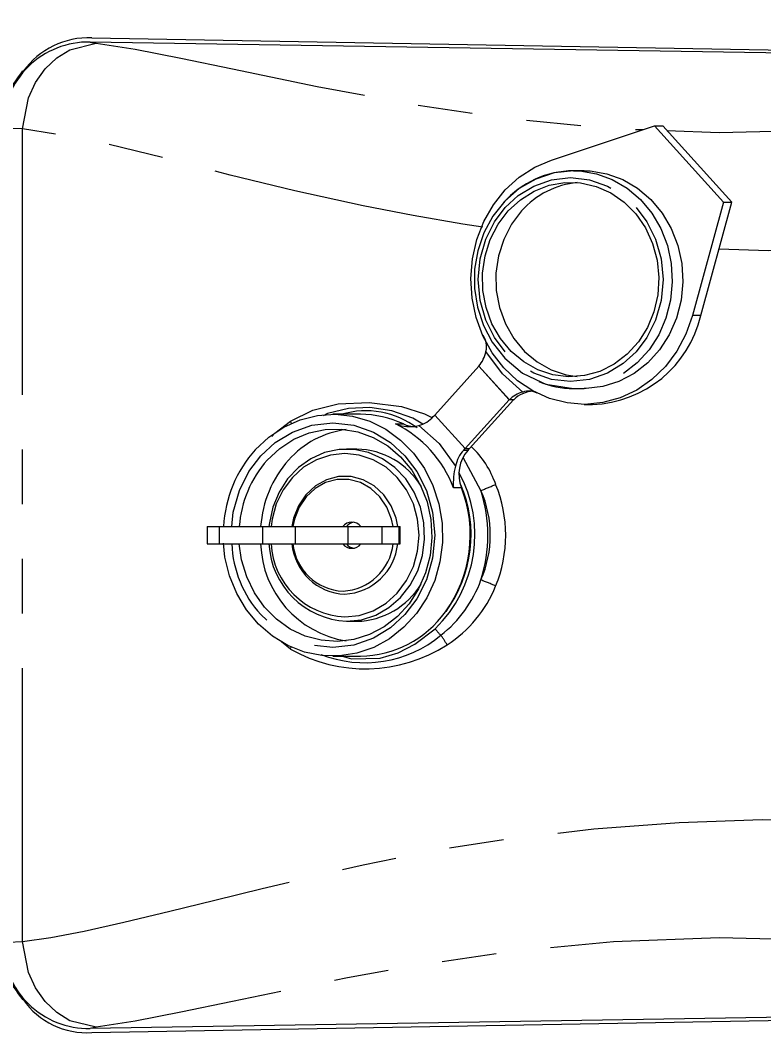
# Model space of a CAD drawing. Header units: millimetres. Extents: x 2 to 603, y 5 to 415.
# Drawn here: x 141.38 to 158.65, y 192.05 to 215.58 of the extents above; entities that cross this region are included whole.
import ezdxf

# ---------------------------------------------------------------- set-up
doc = ezdxf.new("R2010")
doc.units = ezdxf.units.MM
doc.linetypes.add('SLD-Durchgehend', pattern=[0])
doc.linetypes.add('SLD-Phantom', pattern=[12.7, 6.35, -1.27, 1.27, -1.27, 1.27, -1.27])
doc.styles.add('SLDTEXTSTYLE0', font='GOTHIC.TTF', dxfattribs={"width": 0.913})
doc.dimstyles.new('SLDDIMSTYLE2', dxfattribs={"dimtxt": 5, "dimasz": 3.302, "dimexe": 0, "dimexo": 0.0625, "dimgap": 1.25, "dimtad": 1, "dimdec": 0, "dimlfac": 5, "dimrnd": 1e-09, "dimzin": 12, "dimdsep": 46, "dimtxsty": 'SLDTEXTSTYLE0', "dimsah": 1, "dimcen": 0.09, "dimadec": 0, "dimazin": 3, "dimtfac": 1, "dimtdec": 0, "dimtofl": 0, "dimtmove": 0, "dimatfit": 3, "dimfxl": 0, "dimfrac": 2, "dimtolj": 1, "dimtzin": 12, "dimarcsym": 0})

# ---------------------------------------------------------------- blocks, each defined once
blk = doc.blocks.new('_D_4')
at = {"color": 7, "linetype": 'SLD-Durchgehend', "lineweight": 0}
for p, q in [((132.958, 204.614), (132.958, 227.268)), ((422.968, 204.614), (422.968, 227.268)), ((422.968, 226.268), (132.958, 226.268))]:
    blk.add_line(p, q, dxfattribs=at)
for points in [[(132.958, 226.268), (136.26, 225.76), (136.26, 226.776)], [(422.968, 226.268), (419.666, 226.776), (419.666, 225.76)]]:
    blk.add_solid(points, dxfattribs=at)
at = {"color": 7, "linetype": 'SLD-Durchgehend', "lineweight": 0, "insert": (270.661, 232.654, -3.36), "char_height": 5, "attachment_point": 1, "style": 'SLDTEXTSTYLE0'}
blk.add_mtext('1450', dxfattribs=at)

msp = doc.modelspace()

# ---------------------------------------------------------------- linework, layer by layer
at = {"color": 7, "linetype": 'SLD-Durchgehend', "lineweight": 15}
for p, q in [((181.8713, 214.4538), (143.0098, 215.0755)), ((143.0476, 215.173), (190.7985, 214.3134)), ((153.7221, 212.3309), (156.1156, 213.1248)), ((156.1156, 213.1248), (157.7192, 211.357)), ((156.1156, 213.1248), (156.3092, 213.1248)), ((157.9128, 211.357), (156.3092, 213.1248)), ((154.2358, 212.0839), (153.9452, 212.0509)), ((154.48, 212.0839), (154.2358, 212.0839)), ((157.7192, 211.357), (156.9991, 208.7184)), ((157.1927, 208.7184), (157.9128, 211.357)), ((157.7192, 211.357), (157.9128, 211.357)), ((152.0389, 207.5387), (151.0126, 206.4073)), ((152.0381, 207.5395), (152.7453, 206.7599)), ((152.0389, 207.5387), (152.7445, 206.7608)), ((154.2358, 207.0239), (154.48, 207.0239)), ((152.7445, 206.7608), (151.7182, 205.6295)), ((152.8447, 206.7599), (151.8192, 205.6295)), ((152.8463, 206.7599), (152.7453, 206.7599)), ((154.48, 206.6539), (154.6736, 206.6539)), ((149.2856, 206.4242), (148.6458, 206.4242)), ((150.9793, 206.3706), (151.0126, 206.4073)), ((151.0126, 206.4073), (151.7182, 205.6295)), ((149.2014, 205.6142), (148.9657, 205.6142)), ((151.6849, 205.5927), (151.7182, 205.6295)), ((151.7182, 205.6295), (151.8192, 205.6295)), ((151.7859, 205.5927), (151.8192, 205.6295)), ((145.7274, 203.8142), (145.7274, 203.4142)), ((145.7274, 203.8142), (146.0074, 203.8142)), ((146.0074, 203.8142), (147.0134, 203.8142)), ((147.0134, 203.8142), (147.7666, 203.8142)), ((147.7666, 203.8142), (148.9923, 203.8142)), ((148.9923, 203.8142), (149.7837, 203.8142)), ((149.7837, 203.8142), (150.1747, 203.8142)), ((150.1747, 203.8142), (150.2118, 203.8142)), ((150.2118, 203.4142), (150.2118, 203.8142)), ((145.7274, 203.4142), (146.0074, 203.4142)), ((146.0074, 203.4142), (147.0134, 203.4142)), ((147.0134, 203.4142), (147.7666, 203.4142)), ((147.7666, 203.4142), (148.9923, 203.4142)), ((148.9923, 203.4142), (149.7837, 203.4142)), ((149.7837, 203.4142), (150.1747, 203.4142)), ((150.1747, 203.4142), (150.2118, 203.4142)), ((148.9657, 201.6142), (149.2014, 201.6142)), ((148.6458, 200.8042), (149.2856, 200.8042)), ((181.8713, 192.7747), (143.0098, 192.1529)), ((143.0476, 192.0555), (190.7985, 192.915))]:
    msp.add_line(p, q, dxfattribs=at)
at = {"color": 7, "linetype": 'SLD-Phantom', "lineweight": 0}
for p, q in [((141.4359, 194.1736), (141.4359, 213.055)), ((157.1927, 208.7184), (156.9991, 208.7184)), ((150.098, 206.2001), (150.2832, 206.2001)), ((151.6849, 205.5927), (151.7859, 205.5927)), ((151.6313, 204.714), (151.4461, 204.714)), ((146.0074, 203.8142), (146.0074, 203.4142)), ((147.0134, 203.8142), (147.0134, 203.4142)), ((147.7666, 203.8142), (147.7666, 203.4142)), ((148.9923, 203.8142), (148.9923, 203.4142)), ((149.7837, 203.8142), (149.7837, 203.4142)), ((150.1747, 203.8142), (150.1747, 203.4142)), ((147.6589, 200.9669), (147.456, 201.1342))]:
    msp.add_line(p, q, dxfattribs=at)
at = {"color": 7, "linetype": 'SLD-Phantom', "lineweight": 0, "flags": 128}
for points in [[(143.0098, 215.0755), (143.0396, 215.0672), (143.1457, 215.05)], [(141.4359, 213.055), (141.5766, 213.7799), (141.7405, 214.1329), (141.9635, 214.4493), (142.2337, 214.7085), (142.5336, 214.8966), (143.1457, 215.05)], [(143.1457, 215.05), (144.0558, 214.9057), (145.1121, 214.7012), (146.3144, 214.4504), (148.2847, 214.0405), (150.4533, 213.6355), (152.759, 213.2945), (155.1626, 213.0651), (155.8576, 213.0392)], [(141.4359, 213.055), (141.1062, 213.0693), (140.9789, 213.0814)], [(152.1272, 210.7728), (151.6681, 210.8412), (150.5072, 211.0422), (149.3513, 211.2714), (147.7645, 211.6202), (146.2632, 211.9794), (144.8607, 212.3491), (143.0085, 212.801), (141.4359, 213.055)], [(156.4053, 213.0188), (157.6204, 212.9736), (160.0444, 213.0333)], [(154.2358, 212.0839), (154.3819, 212.0788), (154.7669, 212.0152), (155.1366, 211.8809), (155.4803, 211.6796), (155.7883, 211.4172), (156.0516, 211.1012), (156.2627, 210.7406), (156.4155, 210.3459), (156.5056, 209.9285), (156.5303, 209.5002), (156.4891, 209.0735), (156.383, 208.6606), (156.2152, 208.2734), (155.9904, 207.9231), (155.7152, 207.6197), (155.3974, 207.3719), (155.0462, 207.1869), (154.6716, 207.0699), (154.2846, 207.0245), (154.2358, 207.0239)], [(152.6483, 207.8781), (152.3971, 208.211), (152.1955, 208.6126), (152.0643, 209.0683), (152.0186, 209.5539), (152.0643, 210.0395), (152.1955, 210.4952), (152.3971, 210.8968), (152.6483, 211.2297), (152.9503, 211.5067), (153.3146, 211.729), (153.728, 211.8736), (154.1685, 211.9239), (154.609, 211.8736), (155.0224, 211.729), (155.3867, 211.5067), (155.6887, 211.2297)], [(155.6887, 211.2297), (155.9399, 210.8968), (156.1415, 210.4952), (156.2727, 210.0395), (156.3184, 209.5539), (156.2727, 209.0683), (156.1415, 208.6126), (155.9399, 208.211), (155.6887, 207.8781), (155.3867, 207.6011), (155.0224, 207.3789), (154.609, 207.2342), (154.1685, 207.1839), (153.728, 207.2342), (153.3146, 207.3789), (152.9503, 207.6011), (152.6483, 207.8781)], [(160.4657, 210.2502), (158.7618, 210.2242), (157.6128, 210.258)], [(153.0591, 206.9412), (152.5841, 207.3619), (152.2025, 207.8855)], [(147.6589, 206.2615), (148.1839, 206.5168), (148.7703, 206.6643), (149.489, 206.7014), (150.2393, 206.6067), (150.7761, 206.4357), (150.9468, 206.3468)], [(150.7341, 206.1931), (150.5062, 206.3313), (150.0131, 206.5059), (149.5035, 206.5856), (149.0064, 206.5611), (148.5229, 206.4429), (148.4226, 206.3904)], [(146.2971, 203.8142), (146.3285, 204.149), (146.473, 204.6508), (146.695, 205.0931), (146.9717, 205.4598), (147.3043, 205.7648), (147.7055, 206.0095), (148.1607, 206.1688), (148.6458, 206.2242), (149.131, 206.1688), (149.5862, 206.0095), (149.9874, 205.7648), (150.32, 205.4598)], [(147.2267, 205.9075), (147.297, 205.985), (147.6589, 206.2615)], [(147.6589, 206.2615), (147.6718, 206.2314), (147.6787, 206.2141)], [(150.6414, 206.1599), (151.1153, 205.7426), (151.4938, 205.2203)], [(150.32, 205.4598), (150.5966, 205.0931), (150.8187, 204.6508), (150.9632, 204.149), (151.0134, 203.6142), (150.9632, 203.0794), (150.8187, 202.5776), (150.5966, 202.1353), (150.32, 201.7687), (149.9874, 201.4636), (149.5862, 201.2189), (149.131, 201.0596), (148.6458, 201.0042), (148.1607, 201.0596), (147.7055, 201.2189), (147.3043, 201.4636), (146.9717, 201.7687)], [(152.0845, 204.6546), (151.6765, 205.4071), (151.6741, 205.4096)], [(148.8646, 200.8042), (149.079, 200.7418), (149.7467, 200.7533), (150.1587, 200.8813), (150.5472, 201.0813), (151.0194, 201.4402)], [(147.6589, 200.9669), (147.6718, 200.9971), (147.6787, 201.0143)], [(141.4359, 194.1735), (142.091, 194.2663), (142.8714, 194.4149), (143.7905, 194.6192), (144.8607, 194.8793), (145.9029, 195.1367), (147.0024, 195.4022), (148.1538, 195.6756), (149.3513, 195.957), (150.9365, 196.2811), (152.7236, 196.558), (154.7088, 196.7878), (156.689, 196.941), (158.6144, 197.0045), (160.4657, 196.9782)], [(140.9789, 194.147), (141.1063, 194.1591), (141.4359, 194.1735)], [(143.1457, 192.1784), (142.5336, 192.3318), (142.2337, 192.5199), (141.9635, 192.7791), (141.7405, 193.0955), (141.5766, 193.4485), (141.4359, 194.1735)], [(160.0444, 194.1951), (157.6209, 194.2548), (155.1626, 194.1633), (152.7599, 193.9341), (150.4533, 193.5929), (148.9863, 193.3259), (147.6067, 193.0496), (146.3144, 192.7781), (145.1123, 192.5273), (144.0561, 192.3227), (143.1457, 192.1784)], [(143.1457, 192.1784), (143.0396, 192.1612), (143.0098, 192.1529)]]:
    msp.add_lwpolyline(points, dxfattribs=at)
at = {"color": 7, "linetype": 'SLD-Durchgehend', "lineweight": 15, "flags": 128}
for points in [[(156.9991, 208.7184), (156.8475, 208.2899), (156.6365, 207.8931), (156.3712, 207.5382), (156.0583, 207.2339), (155.7057, 206.988), (155.3223, 206.8066), (154.9177, 206.6943), (154.5021, 206.654), (154.086, 206.6866), (153.6797, 206.7913), (153.2936, 206.9656), (152.9373, 207.2049), (152.6198, 207.5033), (152.3491, 207.8533), (152.132, 208.2461), (151.974, 208.6717), (151.879, 209.1196), (151.8494, 209.5783), (151.886, 210.0365), (151.9878, 210.4825), (152.1524, 210.9052), (152.3754, 211.2939), (152.6514, 211.6388), (152.9734, 211.9313), (153.3333, 212.1639), (153.7221, 212.3309)], [(153.9452, 212.0509), (153.7829, 212.0325), (153.3585, 211.8889), (152.9742, 211.6674), (152.6397, 211.3777), (152.3638, 211.0313), (152.153, 210.6425), (152.0107, 210.2257), (151.938, 209.7929), (151.9351, 209.3506), (152.0034, 208.9118), (152.1422, 208.4904), (152.3485, 208.0999), (152.6427, 207.7255), (153.054, 207.3822), (153.4947, 207.1711)], [(154.48, 212.0839), (154.626, 212.0788), (155.011, 212.0152), (155.3807, 211.8809), (155.7245, 211.6796), (156.0324, 211.4172), (156.2957, 211.1012), (156.5068, 210.7406), (156.6596, 210.3459), (156.7497, 209.9285), (156.7744, 209.5002), (156.7332, 209.0735), (156.6271, 208.6606), (156.4593, 208.2734), (156.2345, 207.9231), (155.9593, 207.6197), (155.6415, 207.3719), (155.2903, 207.1869), (154.9157, 207.0699), (154.5287, 207.0245), (154.48, 207.0239)], [(152.7189, 211.152), (153.001, 211.4116), (153.3207, 211.6116), (153.6676, 211.7454), (154.0306, 211.8088), (154.398, 211.7997), (154.7581, 211.7184), (155.0992, 211.5676), (155.4104, 211.352), (155.6817, 211.0787), (155.9044, 210.7563), (156.0712, 210.3953), (156.1769, 210.0072), (156.2181, 209.6046), (156.1933, 209.2004), (156.1035, 208.8075), (155.9515, 208.4386), (155.7422, 208.1055), (155.4823, 207.819), (155.1802, 207.5883), (154.8456, 207.4207), (154.4892, 207.3217), (154.1225, 207.2945), (153.7573, 207.3398), (153.4053, 207.4564), (153.0778, 207.6403), (152.7854, 207.8858), (152.5374, 208.1848), (152.3419, 208.5279), (152.205, 208.9039), (152.1313, 209.3009), (152.1231, 209.7059), (152.1806, 210.1061), (152.302, 210.4885), (152.4833, 210.8409), (152.7189, 211.152)], [(153.0303, 211.152), (152.7948, 210.8409), (152.6134, 210.4885), (152.492, 210.1061), (152.4345, 209.7059), (152.4428, 209.3009), (152.5165, 208.9039), (152.6533, 208.5279), (152.8489, 208.1848), (153.0968, 207.8858), (153.3893, 207.6403), (153.7167, 207.4564), (154.0687, 207.3398), (154.3242, 207.3004)], [(153.4947, 207.1711), (153.5898, 207.1255), (154.2359, 207.0239)], [(146.8434, 205.6012), (147.1559, 205.8942), (147.507, 206.1281), (147.8875, 206.297), (148.2877, 206.3963), (148.6972, 206.4236), (149.1053, 206.3782), (149.5015, 206.2611), (149.8756, 206.0755), (150.2179, 205.8262), (150.5194, 205.5196), (150.7724, 205.1636), (150.9703, 204.7675), (151.108, 204.3415), (151.1819, 203.8967), (151.1902, 203.4445), (151.1325, 202.9968), (151.0105, 202.5651), (150.8272, 202.1605), (150.5874, 201.7936), (150.2974, 201.4738), (149.9645, 201.2095), (149.5975, 201.0074), (149.2059, 200.8729), (148.7997, 200.8093), (148.3896, 200.8184), (147.9861, 200.9), (147.5997, 201.0518), (147.2404, 201.2699), (146.9175, 201.5488), (146.6393, 201.8812), (146.4131, 202.2585), (146.2448, 202.6709), (146.1386, 203.1077), (146.1023, 203.4303)], [(147.1204, 205.3608), (147.411, 205.6308), (147.7387, 205.8428), (148.0943, 205.9908), (148.4674, 206.0703), (148.8474, 206.0792), (149.2232, 206.0172), (149.5841, 205.886), (149.9197, 205.6895), (150.2204, 205.4333), (150.4775, 205.1248), (150.6836, 204.7728), (150.8327, 204.3874), (150.9206, 203.9799), (150.9448, 203.5618), (150.9046, 203.1452), (150.801, 202.7421), (150.6372, 202.3641), (150.4177, 202.0221), (150.149, 201.7258), (149.8388, 201.4839), (149.4959, 201.3033), (149.1302, 201.1891), (148.7523, 201.1448), (148.3731, 201.1714), (148.0034, 201.2684), (147.6538, 201.4328), (147.3345, 201.66), (147.0546, 201.9434), (146.8222, 202.2748), (146.644, 202.6448), (146.525, 203.0427), (146.4716, 203.4142)], [(148.9657, 201.6142), (149.3091, 201.6504), (149.64, 201.7575), (149.9466, 201.9317), (150.2177, 202.1667), (150.4435, 202.4541), (150.616, 202.7834), (150.7288, 203.1427), (150.7779, 203.519), (150.7615, 203.8988), (150.6802, 204.2683), (150.5369, 204.6142), (150.3368, 204.9239), (150.0872, 205.1863), (149.797, 205.3919), (149.4768, 205.5332), (149.1382, 205.6052), (148.7933, 205.6052), (148.4546, 205.5332), (148.1344, 205.3919), (147.8442, 205.1863), (147.5946, 204.9239), (147.3945, 204.6142), (147.2513, 204.2683), (147.17, 203.8988), (147.1606, 203.8142)], [(148.9236, 201.7142), (149.2599, 201.7507), (149.5832, 201.8588), (149.8812, 202.0344), (150.1423, 202.2707), (150.3567, 202.5586), (150.5159, 202.8871), (150.614, 203.2435), (150.6471, 203.6142), (150.614, 203.9849), (150.5159, 204.3413), (150.3567, 204.6698), (150.1423, 204.9577), (149.8812, 205.194), (149.5832, 205.3696), (149.2599, 205.4777), (148.9236, 205.5142), (148.5874, 205.4777), (148.2641, 205.3696), (147.9661, 205.194), (147.7049, 204.9577), (147.4906, 204.6698), (147.3313, 204.3413), (147.2332, 203.9849), (147.2097, 203.8142)], [(150.1531, 203.8142), (150.1142, 204.0071), (149.9999, 204.2992), (149.8276, 204.5544), (149.6065, 204.7588), (149.3487, 204.9016), (149.0679, 204.975), (148.7793, 204.975), (148.4986, 204.9016), (148.2407, 204.7588), (148.0197, 204.5544), (147.8474, 204.2992), (147.7331, 204.0071), (147.6942, 203.8142)], [(150.0467, 203.8142), (150.0112, 203.9871), (149.9028, 204.2642), (149.7393, 204.5063), (149.5295, 204.7003), (149.2849, 204.8358), (149.0184, 204.9054), (148.7446, 204.9054), (148.4782, 204.8358), (148.2335, 204.7003), (148.0238, 204.5063), (147.8603, 204.2642), (147.7518, 203.9871), (147.7163, 203.8142)]]:
    msp.add_lwpolyline(points, dxfattribs=at)
at = {"color": 7, "linetype": 'SLD-Durchgehend', "lineweight": 15}
for centre, radius, start, end in [((142.9732, 213.0793), 1.9965, 88.94576, 179.92933), ((142.9766, 213.2986), 1.8757, 87.8304, 144.23466), ((144.6935, 211.9333), 4.0894, 142.73512, 162.42998), ((154.254, 209.8967), 2.1873, 90.47512, 138.61043), ((154.5067, 209.8423), 1.9736, 95.30467, 138.42332), ((154.5905, 209.3244), 2.6717, 271.78088, 346.89137), ((151.6919, 207.9947), 0.5222, 347.92471, 30.74466), ((151.3907, 208.0593), 0.8302, 321.2421, 347.91346), ((154.2395, 209.1384), 2.1145, 247.46414, 269.90014), ((153.2434, 206.2598), 0.7059, 105.13976, 134.88461), ((153.336, 206.2731), 0.6905, 93.08919, 135.17219), ((153.1955, 206.5632), 0.4019, 60.9208, 109.8443), ((149.283, 204.0807), 2.3435, 64.73648, 89.93709), ((150.4488, 206.8452), 0.7119, 285.69885, 318.17945), ((150.4348, 207.0605), 0.924, 248.62661, 282.92612), ((150.568, 206.8039), 0.6677, 244.74591, 269.92768), ((149.2352, 203.9226), 2.1649, 97.48796, 138.3692), ((149.0432, 203.6433), 2.9449, 138.33039, 176.67346), ((149.1707, 203.839), 1.7755, 30.94291, 89.00908), ((152.2984, 205.0428), 0.8239, 138.12638, 167.56166), ((152.4317, 205.0261), 0.8591, 138.73238, 201.30423), ((149.5613, 203.6356), 2.5992, 138.41638, 176.06051), ((153.0482, 204.8182), 1.6055, 165.49733, 183.72236), ((148.8547, 203.6177), 3.0006, 323.7863, 22.96913), ((149.087, 203.6573), 0.2617, 36.8341, 143.1659), ((149.1763, 203.6503), 0.27, 100.06398, 142.61796), ((149.3256, 203.4884), 2.3586, 181.80265, 260.91244), ((149.0537, 203.5075), 1.8954, 182.82262, 267.34052), ((149.0097, 203.5149), 1.8028, 183.20338, 267.26455), ((148.9768, 203.531), 1.2879, 185.20436, 267.63323), ((148.9317, 203.5345), 1.2213, 185.65116, 267.64665), ((149.087, 203.5711), 0.2617, 216.8341, 323.1659), ((148.8136, 203.5533), 1.241, 273.13801, 353.56417), ((148.8516, 203.5508), 1.3086, 273.15534, 354.007), ((149.1763, 203.5781), 0.27, 217.38204, 259.93602), ((149.1637, 203.4015), 1.7877, 271.20737, 328.84064), ((149.259, 203.2586), 2.4545, 270.62071, 324.54379), ((142.9725, 194.1485), 1.9959, 180.05144, 271.07348), ((144.481, 195.1947), 3.8584, 197.12863, 218.01836), ((142.9346, 193.8672), 1.8152, 215.10518, 273.56982)]:
    msp.add_arc(centre, radius, start, end, dxfattribs=at)
at = {"color": 7, "linetype": 'SLD-Phantom', "lineweight": 0}
for centre, radius, start, end in [((149.4121, 204.5191), 1.9861, 53.05436, 106.42255), ((148.9205, 203.7774), 2.6936, 20.34561, 64.07763), ((150.3362, 204.0707), 2.2134, 19.13388, 46.4637), ((149.0558, 203.6393), 2.5901, 138.34806, 176.12884), ((148.9152, 203.6203), 3.0299, 313.98646, 28.63406), ((148.8106, 203.6155), 3.027, 323.96458, 21.27693), ((150.1695, 209.7757), 5.4674, 290.50358, 294.39079), ((149.5532, 203.6142), 3.1076, 337.64404, 22.35596), ((149.719, 203.6142), 2.5843, 336.25934, 23.74066), ((148.8307, 203.6142), 3.4161, 342.26814, 17.73186), ((148.8839, 203.5137), 2.5887, 182.20273, 222.38349), ((149.3901, 203.5471), 2.8649, 308.02193, 340.13862), ((149.711, 203.525), 2.9279, 302.84724, 338.08384), ((150.1695, 197.4528), 5.4674, 65.60921, 69.49642), ((151.9871, 202.1771), 1.2163, 217.29009, 226.8173), ((149.3854, 203.4193), 2.7682, 248.39336, 309.72738), ((149.4504, 200.0378), 2.115, 29.06275, 36.30965), ((149.3974, 204.0374), 3.5285, 240.48093, 302.61309)]:
    msp.add_arc(centre, radius, start, end, dxfattribs=at)

# ---------------------------------------------------------------- dimensions: what is measured, and where the dimension line sits
at = {"color": 7, "linetype": 'SLD-Durchgehend', "lineweight": 0}
dim = msp.add_linear_dim(base=(132.9585, 226.2676), p1=(422.9685, 203.6142), p2=(132.9585, 203.6142), dimstyle='SLDDIMSTYLE2', dxfattribs=at)
dim.commit()
dim.dimension.update_dxf_attribs({"geometry": '_D_4', "text_midpoint": (280.0812, 226.2676), "dimtype": 160})

doc.saveas('drawing.dxf')
